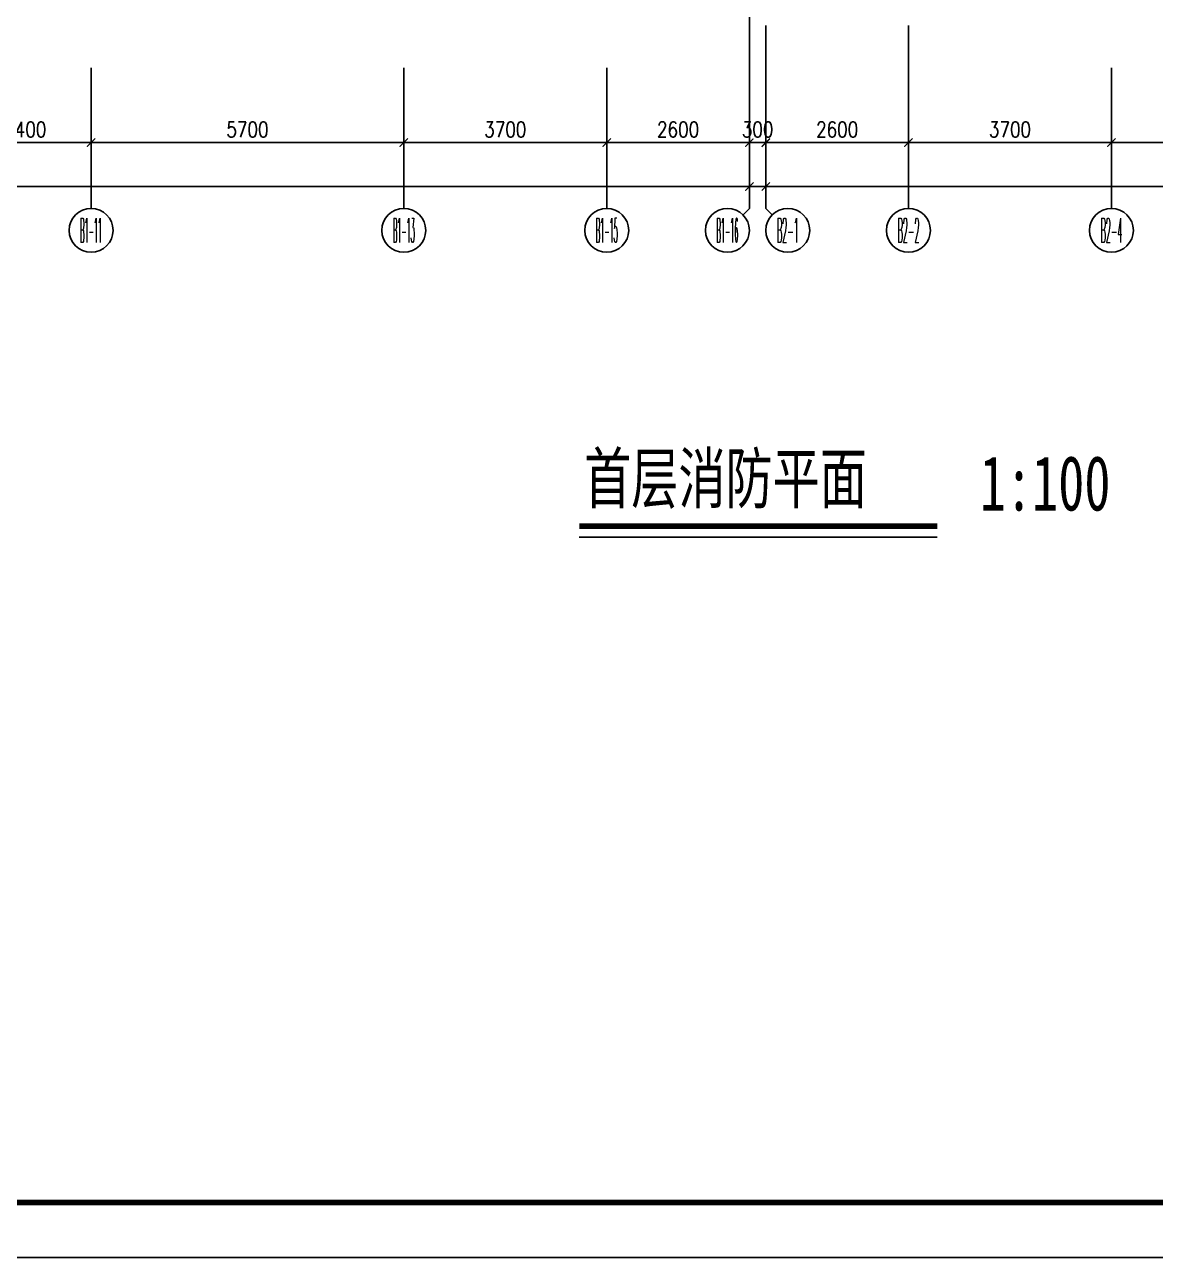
# Model space of a CAD drawing. Extents: x 0 to 121123, y -139549 to 0.
# Drawn here: x 55154 to 75766, y -70155 to -47679 of the extents above; entities that cross this region are included whole.
import ezdxf
from ezdxf.enums import TextEntityAlignment as Align

# ---------------------------------------------------------------- set-up
doc = ezdxf.new("R2010")
doc.units = 0
doc.header["$LTSCALE"] = 1000
doc.header["$MEASUREMENT"] = 0
doc.linetypes.add('DOTE', pattern=[2.42, 2, -0.2, 0.02, -0.2])
doc.layers.get('0').update_dxf_attribs({"linetype": 'CONTINUOUS'})
doc.layers.get('DEFPOINTS').update_dxf_attribs({"linetype": 'CONTINUOUS'})
for name, color, linetype in [('AXIS', 7, 'CONTINUOUS'), ('AXIS_TEXT', 7, 'CONTINUOUS'), ('DOTE', 252, 'DOTE'), ('PUB_TITLE', 7, 'CONTINUOUS'), ('WINDOW', 7, 'CONTINUOUS'), ('文字', 7, 'CONTINUOUS'), ('柱', 7, 'CONTINUOUS')]:
    doc.layers.add(name, color=color, linetype=linetype)
doc.styles.add('COMPLEX', font='COMPLEX.shx', dxfattribs={"width": 0.8})
doc.styles.add('DIM_FONT', font='romanc.shx', dxfattribs={"width": 0.8})
doc.styles.add('文字说明', font='SimSun.ttf')
doc.dimstyles.new('S100', dxfattribs={"dimtxt": 280, "dimasz": 150, "dimexe": 150, "dimexo": 150, "dimgap": 100, "dimtad": 1, "dimdec": 0, "dimzin": 0, "dimdsep": 46, "dimtxsty": 'DIM_FONT', "dimblk": '_DIMX', "dimblk1": 'ARCHTICK', "dimblk2": 'ARCHTICK', "dimsah": 1, "dimcen": 0.09, "dimdle": 150, "dimclrt": 7, "dimadec": 0, "dimazin": 0, "dimtfac": 1, "dimtdec": 0, "dimtix": 1, "dimtmove": 2, "dimatfit": 3, "dimldrblk": 'ARCHTICK', "dimfxl": 0, "dimtolj": 1, "dimtzin": 0, "dimarcsym": 0})

# ---------------------------------------------------------------- blocks, each defined once
blk = doc.blocks.new('_ARCHTICK')
at = {"color": 0, "linetype": 'ByBlock', "const_width": 0.15}
blk.add_lwpolyline([(-0.5, -0.5), (0.5, 0.5)], dxfattribs=at)
blk = doc.blocks.new('*D14')
at = {"color": 0, "linetype": 'ByBlock'}
for p, q in [((33097, -55257), (33097, -57418)), ((68197, -55257), (68197, -57418)), ((68347, -57268), (32947, -57268))]:
    blk.add_line(p, q, dxfattribs=at)
at = {"layer": 'DEFPOINTS', "color": 0, "linetype": 'ByBlock'}
for p in [(33097, -55107), (68197, -55107), (33097, -57268)]:
    blk.add_point(p, dxfattribs=at)
at = {"color": 0, "linetype": 'ByBlock', "xscale": 150, "yscale": 150, "zscale": 150, "rotation": 180}
blk.add_blockref('_ARCHTICK', (33097, -57268), dxfattribs=at)
at = {"color": 0, "linetype": 'ByBlock', "xscale": 150, "yscale": 150, "zscale": 150}
blk.add_blockref('_ARCHTICK', (68197, -57268), dxfattribs=at)
at = {"color": 7, "linetype": 'ByBlock', "insert": (50647, -57028), "char_height": 280, "attachment_point": 5, "style": 'DIM_FONT'}
blk.add_mtext('\\A1;35100', dxfattribs=at)
blk = doc.blocks.new('_DIMX')
blk.add_line((-150, 0), (150, 0))
at = {"const_width": 50}
blk.add_lwpolyline([(-70, -70), (70, 70)], dxfattribs=at)
blk = doc.blocks.new('*D20')
at = {"color": 0, "linetype": 'ByBlock'}
for p, q in [((61897, -55257), (61897, -56618)), ((65597, -55257), (65597, -56618)), ((65747, -56468), (61747, -56468))]:
    blk.add_line(p, q, dxfattribs=at)
at = {"layer": 'DEFPOINTS', "color": 0, "linetype": 'ByBlock'}
for p in [(61897, -55107), (65597, -55107), (61897, -56468)]:
    blk.add_point(p, dxfattribs=at)
at = {"color": 0, "linetype": 'ByBlock', "xscale": 150, "yscale": 150, "zscale": 150, "rotation": 180}
blk.add_blockref('_ARCHTICK', (61897, -56468), dxfattribs=at)
at = {"color": 0, "linetype": 'ByBlock', "xscale": 150, "yscale": 150, "zscale": 150}
blk.add_blockref('_ARCHTICK', (65597, -56468), dxfattribs=at)
at = {"color": 7, "linetype": 'ByBlock', "insert": (63747, -56228), "char_height": 280, "attachment_point": 5, "style": 'DIM_FONT'}
blk.add_mtext('\\A1;3700', dxfattribs=at)
blk = doc.blocks.new('*D21')
at = {"color": 0, "linetype": 'ByBlock'}
for p, q in [((65597, -55257), (65597, -56618)), ((68197, -55257), (68197, -56618)), ((68347, -56468), (65447, -56468))]:
    blk.add_line(p, q, dxfattribs=at)
at = {"layer": 'DEFPOINTS', "color": 0, "linetype": 'ByBlock'}
for p in [(65597, -55107), (68197, -55107), (65597, -56468)]:
    blk.add_point(p, dxfattribs=at)
at = {"color": 0, "linetype": 'ByBlock', "xscale": 150, "yscale": 150, "zscale": 150}
for p, rotation in [((65597, -56468), 179.9999999999949), ((68197, -56468), 359.9999999999949)]:
    blk.add_blockref('_ARCHTICK', p, dxfattribs=dict(at, rotation=rotation))
at = {"color": 7, "linetype": 'ByBlock', "insert": (66897, -56228), "char_height": 280, "attachment_point": 5, "style": 'DIM_FONT'}
blk.add_mtext('\\A1;2600', dxfattribs=at)
blk = doc.blocks.new('_AXISO')
blk.add_circle((0, 0), 0.5)
at = {"layer": 'AXIS_TEXT', "style": 'COMPLEX', "width": 1.041667}
blk.add_attdef('A', text='', height=0.56, dxfattribs=at).set_placement((-0.25, -0.28), (0.25, -0.28), align=Align.FIT)
blk = doc.blocks.new('*D33')
at = {"color": 0, "linetype": 'ByBlock'}
for p, q in [((61897, -55257), (61897, -56618)), ((65597, -55257), (65597, -56618)), ((61747, -56468), (65747, -56468))]:
    blk.add_line(p, q, dxfattribs=at)
at = {"layer": 'DEFPOINTS', "color": 0, "linetype": 'ByBlock'}
for p in [(61897, -55107), (65597, -55107), (65597, -56468)]:
    blk.add_point(p, dxfattribs=at)
at = {"color": 0, "linetype": 'ByBlock', "xscale": 150, "yscale": 150, "zscale": 150, "rotation": 180}
blk.add_blockref('_ARCHTICK', (61897, -56468), dxfattribs=at)
at = {"color": 0, "linetype": 'ByBlock', "xscale": 150, "yscale": 150, "zscale": 150}
blk.add_blockref('_ARCHTICK', (65597, -56468), dxfattribs=at)
at = {"color": 7, "linetype": 'ByBlock', "insert": (63747, -56228), "char_height": 280, "attachment_point": 5, "style": 'DIM_FONT'}
blk.add_mtext('\\A1;3700', dxfattribs=at)
blk = doc.blocks.new('*D34')
at = {"color": 0, "linetype": 'ByBlock'}
for p, q in [((65597, -55257), (65597, -56618)), ((68197, -55257), (68197, -56618)), ((65447, -56468), (68347, -56468))]:
    blk.add_line(p, q, dxfattribs=at)
at = {"layer": 'DEFPOINTS', "color": 0, "linetype": 'ByBlock'}
for p in [(65597, -55107), (68197, -55107), (68197, -56468)]:
    blk.add_point(p, dxfattribs=at)
at = {"color": 0, "linetype": 'ByBlock', "xscale": 150, "yscale": 150, "zscale": 150, "rotation": 180}
blk.add_blockref('_ARCHTICK', (65597, -56468), dxfattribs=at)
at = {"color": 0, "linetype": 'ByBlock', "xscale": 150, "yscale": 150, "zscale": 150}
blk.add_blockref('_ARCHTICK', (68197, -56468), dxfattribs=at)
at = {"color": 7, "linetype": 'ByBlock', "insert": (66897, -56228), "char_height": 280, "attachment_point": 5, "style": 'DIM_FONT'}
blk.add_mtext('\\A1;2600', dxfattribs=at)
blk = doc.blocks.new('*D37')
at = {"color": 0, "linetype": 'ByBlock'}
for p, q in [((56197, -55257), (56197, -56618)), ((61897, -55257), (61897, -56618)), ((62047, -56468), (56047, -56468))]:
    blk.add_line(p, q, dxfattribs=at)
at = {"layer": 'DEFPOINTS', "color": 0, "linetype": 'ByBlock'}
for p in [(56197, -55107), (61897, -55107), (56197, -56468)]:
    blk.add_point(p, dxfattribs=at)
at = {"color": 0, "linetype": 'ByBlock', "xscale": 150, "yscale": 150, "zscale": 150, "rotation": 180}
blk.add_blockref('_ARCHTICK', (56197, -56468), dxfattribs=at)
at = {"color": 0, "linetype": 'ByBlock', "xscale": 150, "yscale": 150, "zscale": 150}
blk.add_blockref('_ARCHTICK', (61897, -56468), dxfattribs=at)
at = {"color": 7, "linetype": 'ByBlock', "insert": (59047, -56228), "char_height": 280, "attachment_point": 5, "style": 'DIM_FONT'}
blk.add_mtext('\\A1;5700', dxfattribs=at)
blk = doc.blocks.new('*D50')
at = {"color": 0, "linetype": 'ByBlock'}
for p, q in [((68497, -55257), (68497, -57418)), ((106297, -55257), (106297, -57418)), ((106447, -57268), (68347, -57268))]:
    blk.add_line(p, q, dxfattribs=at)
at = {"layer": 'DEFPOINTS', "color": 0, "linetype": 'ByBlock'}
for p in [(68497, -55107), (106297, -55107), (68497, -57268)]:
    blk.add_point(p, dxfattribs=at)
at = {"color": 0, "linetype": 'ByBlock', "xscale": 150, "yscale": 150, "zscale": 150, "rotation": 180}
blk.add_blockref('_ARCHTICK', (68497, -57268), dxfattribs=at)
at = {"color": 0, "linetype": 'ByBlock', "xscale": 150, "yscale": 150, "zscale": 150}
blk.add_blockref('_ARCHTICK', (106297, -57268), dxfattribs=at)
at = {"color": 7, "linetype": 'ByBlock', "insert": (87397, -57028), "char_height": 280, "attachment_point": 5, "style": 'DIM_FONT'}
blk.add_mtext('\\A1;37800', dxfattribs=at)
blk = doc.blocks.new('*D51')
at = {"color": 0, "linetype": 'ByBlock'}
for p, q in [((39397, -55257), (39397, -56618)), ((45097, -55257), (45097, -56618)), ((45247, -56468), (39247, -56468))]:
    blk.add_line(p, q, dxfattribs=at)
at = {"layer": 'DEFPOINTS', "color": 0, "linetype": 'ByBlock'}
for p in [(39397, -55107), (45097, -55107), (39397, -56468)]:
    blk.add_point(p, dxfattribs=at)
at = {"color": 0, "linetype": 'ByBlock', "xscale": 150, "yscale": 150, "zscale": 150, "rotation": 180}
blk.add_blockref('_ARCHTICK', (39397, -56468), dxfattribs=at)
at = {"color": 0, "linetype": 'ByBlock', "xscale": 150, "yscale": 150, "zscale": 150}
blk.add_blockref('_ARCHTICK', (45097, -56468), dxfattribs=at)
at = {"color": 7, "linetype": 'ByBlock', "insert": (42247, -56228), "char_height": 280, "attachment_point": 5, "style": 'DIM_FONT'}
blk.add_mtext('\\A1;5700', dxfattribs=at)
blk = doc.blocks.new('*D52')
at = {"color": 0, "linetype": 'ByBlock'}
for p, q in [((33097, -55257), (33097, -56618)), ((35697, -55257), (35697, -56618)), ((35847, -56468), (32947, -56468))]:
    blk.add_line(p, q, dxfattribs=at)
at = {"layer": 'DEFPOINTS', "color": 0, "linetype": 'ByBlock'}
for p in [(33097, -55107), (35697, -55107), (33097, -56468)]:
    blk.add_point(p, dxfattribs=at)
at = {"color": 0, "linetype": 'ByBlock', "xscale": 150, "yscale": 150, "zscale": 150, "rotation": 180}
blk.add_blockref('_ARCHTICK', (33097, -56468), dxfattribs=at)
at = {"color": 0, "linetype": 'ByBlock', "xscale": 150, "yscale": 150, "zscale": 150}
blk.add_blockref('_ARCHTICK', (35697, -56468), dxfattribs=at)
at = {"color": 7, "linetype": 'ByBlock', "insert": (34397, -56228), "char_height": 280, "attachment_point": 5, "style": 'DIM_FONT'}
blk.add_mtext('\\A1;2600', dxfattribs=at)
blk = doc.blocks.new('*D53')
at = {"color": 0, "linetype": 'ByBlock'}
for p, q in [((35697, -55257), (35697, -56618)), ((39397, -55257), (39397, -56618)), ((39547, -56468), (35547, -56468))]:
    blk.add_line(p, q, dxfattribs=at)
at = {"layer": 'DEFPOINTS', "color": 0, "linetype": 'ByBlock'}
for p in [(35697, -55107), (39397, -55107), (35697, -56468)]:
    blk.add_point(p, dxfattribs=at)
at = {"color": 0, "linetype": 'ByBlock', "xscale": 150, "yscale": 150, "zscale": 150, "rotation": 180}
blk.add_blockref('_ARCHTICK', (35697, -56468), dxfattribs=at)
at = {"color": 0, "linetype": 'ByBlock', "xscale": 150, "yscale": 150, "zscale": 150}
blk.add_blockref('_ARCHTICK', (39397, -56468), dxfattribs=at)
at = {"color": 7, "linetype": 'ByBlock', "insert": (37547, -56228), "char_height": 280, "attachment_point": 5, "style": 'DIM_FONT'}
blk.add_mtext('\\A1;3700', dxfattribs=at)
blk = doc.blocks.new('_AXISO1')
blk.add_line((0.354, -0.146), (0.5, 0))
blk.add_circle((0, -0.5), 0.5)
at = {"layer": 'AXIS_TEXT', "style": 'COMPLEX', "width": 1.041667}
blk.add_attdef('A', text='', height=0.56, dxfattribs=at).set_placement((-0.25, -0.78), (0.25, -0.78), align=Align.FIT)
blk = doc.blocks.new('_AXISO2')
blk.add_line((0.354, 0.146), (0.5, 0))
blk.add_circle((0, 0.5), 0.5)
at = {"layer": 'AXIS_TEXT', "style": 'COMPLEX', "width": 1.041667}
blk.add_attdef('A', text='', height=0.56, dxfattribs=at).set_placement((-0.25, 0.22), (0.25, 0.22), align=Align.FIT)
blk = doc.blocks.new('*D141')
at = {"color": 0, "linetype": 'ByBlock'}
for p, q in [((68197, -54481), (68197, -56618)), ((68497, -54481), (68497, -56618)), ((68197, -56468), (68047, -56468)), ((68497, -56468), (68197, -56468)), ((68497, -56468), (68647, -56468))]:
    blk.add_line(p, q, dxfattribs=at)
at = {"layer": 'DEFPOINTS', "color": 0, "linetype": 'ByBlock'}
for p in [(68197, -54331), (68497, -54331), (68197, -56468)]:
    blk.add_point(p, dxfattribs=at)
at = {"color": 0, "linetype": 'ByBlock', "xscale": 150, "yscale": 150, "zscale": 150}
blk.add_blockref('_ARCHTICK', (68197, -56468), dxfattribs=at)
at = {"color": 0, "linetype": 'ByBlock', "xscale": 150, "yscale": 150, "zscale": 150, "rotation": 180}
blk.add_blockref('_ARCHTICK', (68497, -56468), dxfattribs=at)
at = {"color": 7, "linetype": 'ByBlock', "insert": (68347, -56228), "char_height": 280, "attachment_point": 5, "style": 'DIM_FONT'}
blk.add_mtext('\\A1;300', dxfattribs=at)
blk = doc.blocks.new('*D184')
at = {"color": 0, "linetype": 'ByBlock'}
for p, q in [((53797, -55257), (53797, -56618)), ((56197, -55257), (56197, -56618)), ((53647, -56468), (56347, -56468))]:
    blk.add_line(p, q, dxfattribs=at)
at = {"layer": 'DEFPOINTS', "color": 0, "linetype": 'ByBlock'}
for p in [(53797, -55107), (56197, -55107), (56197, -56468)]:
    blk.add_point(p, dxfattribs=at)
at = {"color": 0, "linetype": 'ByBlock', "xscale": 150, "yscale": 150, "zscale": 150, "rotation": 180}
blk.add_blockref('_ARCHTICK', (53797, -56468), dxfattribs=at)
at = {"color": 0, "linetype": 'ByBlock', "xscale": 150, "yscale": 150, "zscale": 150}
blk.add_blockref('_ARCHTICK', (56197, -56468), dxfattribs=at)
at = {"color": 7, "linetype": 'ByBlock', "insert": (54997, -56228), "char_height": 280, "attachment_point": 5, "style": 'DIM_FONT'}
blk.add_mtext('\\A1;2400', dxfattribs=at)
blk = doc.blocks.new('A$C52A57D31')
at = {"layer": 'DOTE'}
blk.add_line((39251, 0), (39251, 24958), dxfattribs=at)

msp = doc.modelspace()

# ---------------------------------------------------------------- hatches: boundary and pattern name
at = {"layer": '柱'}
h = msp.add_hatch(color=256, dxfattribs=at)
h.paths.add_polyline_path([(49265.9, -31964), (49565.9, -31964), (49565.9, -32964), (48265.9, -32964), (48265.9, -32664), (49265.9, -32664)])
h.paths.add_polyline_path([(33765.9, -26364), (33265.9, -26364), (33265.9, -29364), (33565.9, -29364), (33565.9, -26664), (33765.9, -26664)])
h.paths.add_polyline_path([(33265.9, -33964), (33565.9, -33964), (33565.9, -35464), (33765.9, -35464), (33765.9, -35764), (33265.9, -35764)])
h.paths.add_polyline_path([(39865.9, -38964), (40365.9, -38964), (40365.9, -40954), (40065.9, -40954), (40065.9, -39264), (39865.9, -39264)])
h.paths.add_polyline_path([(35865.9, -43664), (36165.9, -43664), (36165.9, -45364), (36515.9, -45364), (36515.9, -45664), (35865.9, -45664)])
h.paths.add_polyline_path([(36365.9, -40164.1), (35865.9, -40164.1), (35865.9, -41764.1), (36165.9, -41764.1), (36165.9, -40464.1), (36365.9, -40464.1)])
h.paths.add_polyline_path([(39065.9, -45364), (39065.9, -45664), (40465.9, -45664), (40465.9, -45364), (39865.9, -45364), (39865.9, -44664), (39565.9, -44664), (39565.9, -45364)])
h.paths.add_polyline_path([(44965.9, -44564), (45265.9, -44564), (45265.9, -46164), (44965.9, -46164)])
h.paths.add_polyline_path([(36965.9, -33214), (37665.9, -33214), (37665.9, -32514), (36965.9, -32514)])
h.paths.add_polyline_path([(36965.9, -36014), (37665.9, -36014), (37665.9, -35314), (36965.9, -35314)])
h.paths.add_polyline_path([(36665.9, -26364), (37465.9, -26364), (37465.9, -27664), (37465.9, -27864), (37165.9, -27864), (37165.9, -26664), (36665.9, -26664)])
h.paths.add_polyline_path([(45265.9, -38964.1), (45265.9, -39264.1), (43265.9, -39264.1), (43265.9, -38964.1)])
h.paths.add_polyline_path([(42765.9, -36014), (43465.9, -36014), (43465.9, -35314), (42765.9, -35314)])
h.paths.add_polyline_path([(42765.9, -33214), (43465.9, -33214), (43465.9, -32514), (42765.9, -32514)])
h.paths.add_polyline_path([(48365.9, -37364), (48365.9, -37064), (47565.9, -37064), (47565.9, -39664), (48465.9, -39664), (48465.9, -39364), (47865.9, -39364), (47865.9, -37364)])
h.paths.add_polyline_path([(47865.9, -37364), (47865.9, -39364)], flags=16)
h.paths.add_polyline_path([(43065.9, -28964), (43365.9, -28964), (43365.9, -26364), (43065.9, -26364)])
h.paths.add_polyline_path([(64965.9, -26364), (64165.9, -26364), (64165.9, -27664), (64165.9, -27864), (64465.9, -27864), (64465.9, -26664), (64965.9, -26664)])
h.paths.add_polyline_path([(64665.9, -33214), (63965.9, -33214), (63965.9, -32514), (64665.9, -32514)])
h.paths.add_polyline_path([(64665.9, -36014), (63965.9, -36014), (63965.9, -35314), (64665.9, -35314)])
h.paths.add_polyline_path([(61765.9, -38964), (61265.9, -38964), (61265.9, -40954), (61565.9, -40954), (61565.9, -39264), (61765.9, -39264)])
h.paths.add_polyline_path([(56665.9, -44564), (56365.9, -44564), (56365.9, -46164), (56665.9, -46164)])
h.paths.add_polyline_path([(52365.9, -44164), (52065.9, -44164), (52065.9, -46164), (52365.9, -46164)])
h.paths.add_polyline_path([(49265.9, -44164), (49565.9, -44164), (49565.9, -46164), (49265.9, -46164)])
h.paths.add_polyline_path([(62565.9, -45364), (62565.9, -45664), (61165.9, -45664), (61165.9, -45364), (61765.9, -45364), (61765.9, -44664), (62065.9, -44664), (62065.9, -45364)])
h.paths.add_polyline_path([(56365.9, -38964.1), (56365.9, -39264.1), (58365.9, -39264.1), (58365.9, -38964.1)])
h.paths.add_polyline_path([(52365.9, -31964), (52065.9, -31964), (52065.9, -32964), (53365.9, -32964), (53365.9, -32664), (52365.9, -32664)])
h.paths.add_polyline_path([(49465.9, -37364), (49465.9, -37064), (50265.9, -37064), (50265.9, -39664), (49365.9, -39664), (49365.9, -39364), (49965.9, -39364), (49965.9, -37364)])
h.paths.add_polyline_path([(52165.9, -37364), (52165.9, -37064), (51365.9, -37064), (51365.9, -39664), (52265.9, -39664), (52265.9, -39364), (51665.9, -39364), (51665.9, -37364)])
h.paths.add_polyline_path([(53765.9, -37364), (53765.9, -39364)], flags=16)
h.paths.add_polyline_path([(53265.9, -37364), (53265.9, -37064), (54065.9, -37064), (54065.9, -39664), (53165.9, -39664), (53165.9, -39364), (53765.9, -39364), (53765.9, -37364)])
h.paths.add_polyline_path([(49265.9, -28364), (49565.9, -28364), (49565.9, -26364), (49265.9, -26364)])
h.paths.add_polyline_path([(52365.9, -28364), (52065.9, -28364), (52065.9, -26364), (52365.9, -26364)])
h.paths.add_polyline_path([(58865.9, -36014), (58165.9, -36014), (58165.9, -35314), (58865.9, -35314)])
h.paths.add_polyline_path([(58865.9, -33214), (58165.9, -33214), (58165.9, -32514), (58865.9, -32514)])
h.paths.add_polyline_path([(58565.9, -28964), (58265.9, -28964), (58265.9, -26364), (58565.9, -26364)])
h.paths.add_polyline_path([(65765.9, -43664), (65465.9, -43664), (65465.9, -45364), (65115.9, -45364), (65115.9, -45664), (65765.9, -45664)])
h.paths.add_polyline_path([(65265.9, -40164.1), (65765.9, -40164.1), (65765.9, -41764.1), (65465.9, -41764.1), (65465.9, -40464.1), (65265.9, -40464.1)])
h.paths.add_polyline_path([(67865.9, -26364), (68365.9, -26364), (68365.9, -29364), (68065.9, -29364), (68065.9, -26664), (67865.9, -26664)])
h.paths.add_polyline_path([(68365.9, -33964), (68065.9, -33964), (68065.9, -35464), (67865.9, -35464), (67865.9, -35764), (68365.9, -35764)])
edge = h.paths.add_edge_path()
edge.add_line((30800.1, -26364), (69396.6, -26364))
edge = h.paths.add_edge_path()
edge.add_line((68365.9, -48469), (68365.9, -22173))
h = msp.add_hatch(color=256, dxfattribs=at)
h.paths.add_polyline_path([(84665.9, -31964), (84965.9, -31964), (84965.9, -32964), (83665.9, -32964), (83665.9, -32664), (84665.9, -32664)])
h.paths.add_polyline_path([(69165.9, -26364), (68665.9, -26364), (68665.9, -29364), (68965.9, -29364), (68965.9, -26664), (69165.9, -26664)])
h.paths.add_polyline_path([(68665.9, -33964), (68965.9, -33964), (68965.9, -35464), (69165.9, -35464), (69165.9, -35764), (68665.9, -35764)])
h.paths.add_polyline_path([(75265.9, -38964), (75765.9, -38964), (75765.9, -40954), (75465.9, -40954), (75465.9, -39264), (75265.9, -39264)])
h.paths.add_polyline_path([(71265.9, -43664), (71565.9, -43664), (71565.9, -45364), (71915.9, -45364), (71915.9, -45664), (71265.9, -45664)])
h.paths.add_polyline_path([(71765.9, -40164.1), (71265.9, -40164.1), (71265.9, -41764.1), (71565.9, -41764.1), (71565.9, -40464.1), (71765.9, -40464.1)])
h.paths.add_polyline_path([(74465.9, -45364), (74465.9, -45664), (75865.9, -45664), (75865.9, -45364), (75265.9, -45364), (75265.9, -44664), (74965.9, -44664), (74965.9, -45364)])
h.paths.add_polyline_path([(80365.9, -44564), (80665.9, -44564), (80665.9, -46164), (80365.9, -46164)])
h.paths.add_polyline_path([(72365.9, -33214), (73065.9, -33214), (73065.9, -32514), (72365.9, -32514)])
h.paths.add_polyline_path([(72365.9, -36014), (73065.9, -36014), (73065.9, -35314), (72365.9, -35314)])
h.paths.add_polyline_path([(72065.9, -26364), (72865.9, -26364), (72865.9, -27664), (72865.9, -27864), (72565.9, -27864), (72565.9, -26664), (72065.9, -26664)])
h.paths.add_polyline_path([(80665.9, -38964.1), (80665.9, -39264.1), (78665.9, -39264.1), (78665.9, -38964.1)])
h.paths.add_polyline_path([(78165.9, -36014), (78865.9, -36014), (78865.9, -35314), (78165.9, -35314)])
h.paths.add_polyline_path([(78165.9, -33214), (78865.9, -33214), (78865.9, -32514), (78165.9, -32514)])
h.paths.add_polyline_path([(83765.9, -37364), (83765.9, -37064), (82965.9, -37064), (82965.9, -39664), (83865.9, -39664), (83865.9, -39364), (83265.9, -39364), (83265.9, -37364)])
h.paths.add_polyline_path([(83265.9, -37364), (83265.9, -39364)], flags=16)
h.paths.add_polyline_path([(78465.9, -28964), (78765.9, -28964), (78765.9, -26364), (78465.9, -26364)])
h.paths.add_polyline_path([(100365.9, -26364), (99565.9, -26364), (99565.9, -27664), (99565.9, -27864), (99865.9, -27864), (99865.9, -26664), (100365.9, -26664)])
h.paths.add_polyline_path([(100065.9, -33214), (99365.9, -33214), (99365.9, -32514), (100065.9, -32514)])
h.paths.add_polyline_path([(100065.9, -36014), (99365.9, -36014), (99365.9, -35314), (100065.9, -35314)])
h.paths.add_polyline_path([(97165.9, -38964), (96665.9, -38964), (96665.9, -40954), (96965.9, -40954), (96965.9, -39264), (97165.9, -39264)])
h.paths.add_polyline_path([(92065.9, -44564), (91765.9, -44564), (91765.9, -46164), (92065.9, -46164)])
h.paths.add_polyline_path([(87765.9, -44164), (87465.9, -44164), (87465.9, -46164), (87765.9, -46164)])
h.paths.add_polyline_path([(84665.9, -44164), (84965.9, -44164), (84965.9, -46164), (84665.9, -46164)])
h.paths.add_polyline_path([(97965.9, -45364), (97965.9, -45664), (96565.9, -45664), (96565.9, -45364), (97165.9, -45364), (97165.9, -44664), (97465.9, -44664), (97465.9, -45364)])
h.paths.add_polyline_path([(91765.9, -38964.1), (91765.9, -39264.1), (93765.9, -39264.1), (93765.9, -38964.1)])
h.paths.add_polyline_path([(87765.9, -31964), (87465.9, -31964), (87465.9, -32964), (88765.9, -32964), (88765.9, -32664), (87765.9, -32664)])
h.paths.add_polyline_path([(84865.9, -37364), (84865.9, -37064), (85665.9, -37064), (85665.9, -39664), (84765.9, -39664), (84765.9, -39364), (85365.9, -39364), (85365.9, -37364)])
h.paths.add_polyline_path([(87565.9, -37364), (87565.9, -37064), (86765.9, -37064), (86765.9, -39664), (87665.9, -39664), (87665.9, -39364), (87065.9, -39364), (87065.9, -37364)])
h.paths.add_polyline_path([(89165.9, -37364), (89165.9, -39364)], flags=16)
h.paths.add_polyline_path([(88665.9, -37364), (88665.9, -37064), (89465.9, -37064), (89465.9, -39664), (88565.9, -39664), (88565.9, -39364), (89165.9, -39364), (89165.9, -37364)])
h.paths.add_polyline_path([(84665.9, -28364), (84965.9, -28364), (84965.9, -26364), (84665.9, -26364)])
h.paths.add_polyline_path([(87765.9, -28364), (87465.9, -28364), (87465.9, -26364), (87765.9, -26364)])
h.paths.add_polyline_path([(94265.9, -36014), (93565.9, -36014), (93565.9, -35314), (94265.9, -35314)])
h.paths.add_polyline_path([(94265.9, -33214), (93565.9, -33214), (93565.9, -32514), (94265.9, -32514)])
h.paths.add_polyline_path([(93965.9, -28964), (93665.9, -28964), (93665.9, -26364), (93965.9, -26364)])
h.paths.add_polyline_path([(101165.9, -43664), (100865.9, -43664), (100865.9, -45364), (100515.9, -45364), (100515.9, -45664), (101165.9, -45664)])
h.paths.add_polyline_path([(100665.9, -40164.1), (101165.9, -40164.1), (101165.9, -41764.1), (100865.9, -41764.1), (100865.9, -40464.1), (100665.9, -40464.1)])
h.paths.add_polyline_path([(103265.9, -26364), (103765.9, -26364), (103765.9, -29364), (103465.9, -29364), (103465.9, -26664), (103265.9, -26664)])
h.paths.add_polyline_path([(103765.9, -33964), (103465.9, -33964), (103465.9, -35464), (103265.9, -35464), (103265.9, -35764), (103765.9, -35764)])
edge = h.paths.add_edge_path()
edge.add_line((66200.1, -26364), (104796.6, -26364))
edge = h.paths.add_edge_path()
edge.add_line((103765.9, -48469), (103765.9, -22173))

# ---------------------------------------------------------------- linework, layer by layer
at = {"layer": 'AXIS'}
for p, q in [((68665.9, -51029.6), (68665.9, -47693.3)), ((71265.9, -51029.6), (71265.9, -47693.3)), ((56365.9, -51029.6), (56365.9, -48469)), ((62065.9, -51029.6), (62065.9, -48469)), ((65765.9, -51029.6), (65765.9, -48469)), ((68365.9, -51029.6), (68365.9, -48469)), ((74965.9, -51029.6), (74965.9, -48469))]:
    msp.add_line(p, q, dxfattribs=at)
at = {"layer": 'PUB_TITLE'}
msp.add_lwpolyline([(16022.7, -70154.7), (16022.7, -10754.7), (121122.7, -10754.7), (121122.7, -70154.7)], close=True, dxfattribs=at)
at = {"layer": 'PUB_TITLE', "const_width": 100}
msp.add_lwpolyline([(18522.7, -69154.7), (120122.7, -69154.7), (120122.7, -11754.7), (18522.7, -11754.7)], close=True, dxfattribs=at)
at = {"layer": '文字', "const_width": 100}
msp.add_lwpolyline([(65262.9, -56822.2), (71788.7, -56822.2)], dxfattribs=at)
at = {"layer": '文字'}
msp.add_lwpolyline([(65262.9, -57022.2), (71788.7, -57022.2)], dxfattribs=at)

# ---------------------------------------------------------------- block references
at = {"layer": 'AXIS'}
ref = msp.add_blockref('_AXISO', (56365.9, -51429.6), dxfattribs=dict(at, xscale=800, yscale=800, zscale=800))
ref.add_attrib('A', 'B1-11', dxfattribs={"layer": 'AXIS_TEXT', "height": 448, "style": 'COMPLEX', "width": 0.215517}).set_placement((56165.9, -51653.6), (56565.9, -51653.6), align=Align.FIT)
ref = msp.add_blockref('_AXISO', (62065.9, -51429.6), dxfattribs=dict(at, xscale=800, yscale=800, zscale=800))
ref.add_attrib('A', 'B1-13', dxfattribs={"layer": 'AXIS_TEXT', "height": 448, "style": 'COMPLEX', "width": 0.203804}).set_placement((61865.9, -51653.6), (62265.9, -51653.6), align=Align.FIT)
ref = msp.add_blockref('_AXISO', (65765.9, -51429.6), dxfattribs=dict(at, xscale=800, yscale=800, zscale=800))
ref.add_attrib('A', 'B1-15', dxfattribs={"layer": 'AXIS_TEXT', "height": 448, "style": 'COMPLEX', "width": 0.203804}).set_placement((65565.9, -51653.6), (65965.9, -51653.6), align=Align.FIT)
ref = msp.add_blockref('_AXISO2', (68365.9, -51429.6), dxfattribs=dict(at, xscale=800, yscale=800, zscale=800, rotation=90))
ref.add_attrib('A', 'B1-16', dxfattribs={"layer": 'AXIS_TEXT', "height": 448, "style": 'COMPLEX', "width": 0.203804}).set_placement((67765.9, -51653.6), (68165.9, -51653.6), align=Align.FIT)
ref = msp.add_blockref('_AXISO1', (68665.9, -51429.6), dxfattribs=dict(at, xscale=800, yscale=800, zscale=800, rotation=90))
ref.add_attrib('A', 'B2-1', dxfattribs={"layer": 'AXIS_TEXT', "height": 448, "style": 'COMPLEX', "width": 0.243506}).set_placement((68865.9, -51653.6), (69265.9, -51653.6), align=Align.FIT)
ref = msp.add_blockref('_AXISO', (71265.9, -51429.6), dxfattribs=dict(at, xscale=800, yscale=800, zscale=800))
ref.add_attrib('A', 'B2-2', dxfattribs={"layer": 'AXIS_TEXT', "height": 448, "style": 'COMPLEX', "width": 0.228659}).set_placement((71065.9, -51653.6), (71465.9, -51653.6), align=Align.FIT)
ref = msp.add_blockref('_AXISO', (74965.9, -51429.6), dxfattribs=dict(at, xscale=800, yscale=800, zscale=800))
ref.add_attrib('A', 'B2-4', dxfattribs={"layer": 'AXIS_TEXT', "height": 448, "style": 'COMPLEX', "width": 0.223214}).set_placement((74765.9, -51653.6), (75165.9, -51653.6), align=Align.FIT)
at = {"layer": 'WINDOW'}
msp.add_blockref('A$C52A57D31', (29115.1, -48468.9), dxfattribs=at)

# ---------------------------------------------------------------- texts
at = {"layer": '文字', "style": '文字说明', "width": 0.7}
for s, height, p in [('首层消防平面', 900, (65353.1, -56399.4)), ('1:100', 1000, (72566.6, -56537.7))]:
    msp.add_text(s, height=height, dxfattribs=at).set_placement(p)

# ---------------------------------------------------------------- dimensions: what is measured, and where the dimension line sits
at = {"layer": 'AXIS'}
for base, p1, p2, picture, middle, set_off in [((68365.9, -49829.6), (68665.9, -47693.3), (68365.9, -47693.3), '*D141', (68515.9, -49589.6), (168.7, 6638.1)), ((56365.9, -49829.6), (53965.9, -48469), (56365.9, -48469), '*D184', (55165.9, -49589.6), (168.7, 6638.1)), ((56365.9, -49829.6), (62065.9, -48469), (56365.9, -48469), '*D37', (59215.9, -49589.6), (168.7, 6638.1)), ((62065.9, -49829.6), (65765.9, -48469), (62065.9, -48469), '*D20', (63915.9, -49589.6), (168.7, 6638.1)), ((65765.9, -49829.6), (62065.9, -48469), (65765.9, -48469), '*D33', (63915.9, -49589.6), (168.7, 6638.1)), ((68365.9, -49829.6), (65765.9, -48469), (68365.9, -48469), '*D34', (67065.9, -49589.6), (168.7, 6638.1)), ((68665.9, -49829.6), (71265.9, -48469), (68665.9, -48469), '*D52', (69965.9, -49589.6), (35568.7, 6638.1)), ((71265.9, -49829.6), (74965.9, -48469), (71265.9, -48469), '*D53', (73115.9, -49589.6), (35568.7, 6638.1)), ((74965.9, -49829.6), (80665.9, -48469), (74965.9, -48469), '*D51', (77815.9, -49589.6), (35568.7, 6638.1))]:
    dim = msp.add_linear_dim(base=base, p1=p1, p2=p2, dimstyle='S100', dxfattribs=at)
    dim.commit()
    dim.dimension.update_dxf_attribs({"geometry": picture, "text_midpoint": middle, "insert": set_off})
for p1, p2, distance, picture, middle in [((68365.9, -48469), (33265.9, -48469), 2160.7, '*D14', (50815.9, -50389.6)), ((68365.9, -48469), (65765.9, -48469), 1360.7, '*D21', (67065.9, -49589.6)), ((106465.9, -48469), (68665.9, -48469), 2160.7, '*D50', (87565.9, -50389.6))]:
    dim = msp.add_aligned_dim(p1=p1, p2=p2, distance=distance, dimstyle='S100', dxfattribs=at)
    dim.commit()
    dim.dimension.update_dxf_attribs({"geometry": picture, "text_midpoint": middle, "insert": (168.7, 6638.1)})

doc.saveas('drawing.dxf')
